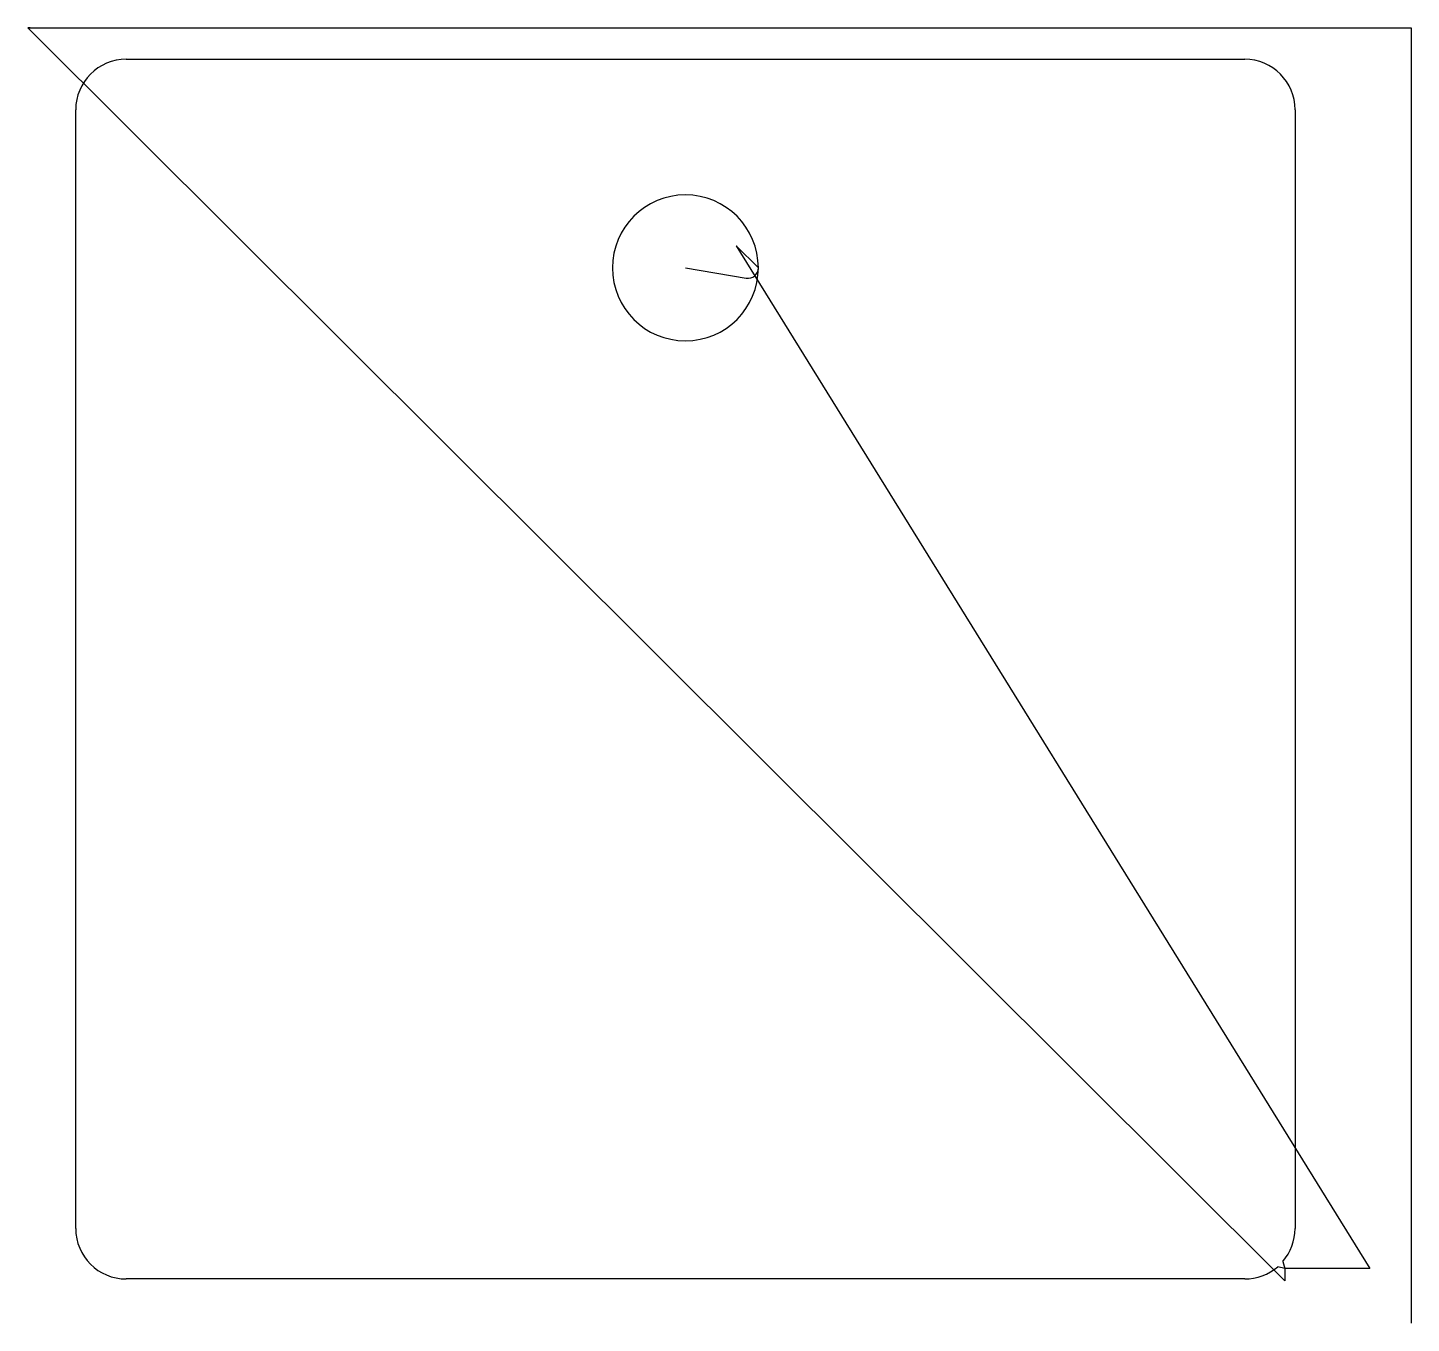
# Model space of a CAD drawing. Header units: metres. Extents: x 0 to 569, y 992 to 1525.
import ezdxf

# ---------------------------------------------------------------- set-up
doc = ezdxf.new("R2010")
doc.units = ezdxf.units.M

msp = doc.modelspace()

# ---------------------------------------------------------------- linework, layer by layer
at = {"layer": 'TOOL_0'}
for p, q in [((516.982, 1009.285), (0, 1524.512)), ((0, 1524.512), (1, 1524.512)), ((1, 1524.512), (0, 1524.512)), ((0, 1524.512), (1, 1524.512)), ((1, 1524.512), (569.05, 1524.512)), ((569.05, 1524.512), (569.05, 992.769)), ((40.51, 1511.508), (500.51, 1511.508)), ((19.76, 1030.758), (19.76, 1490.758)), ((521.26, 1490.758), (521.26, 1030.758)), ((300.51, 1425.759), (291.419, 1434.85)), ((291.419, 1434.85), (551.982, 1014.285)), ((270.51, 1425.758), (295.51, 1421.533)), ((516.982, 1014.285), (514.083, 1015.063)), ((516.204, 1017.184), (516.982, 1014.285)), ((551.982, 1014.285), (516.982, 1014.285)), ((516.982, 1014.285), (516.982, 1009.285)), ((500.51, 1010.008), (40.51, 1010.008)), ((569.05, 992.769), (569.05, 991.769))]:
    msp.add_line(p, q, dxfattribs=at)
for centre, radius, start, end in [((40.51, 1490.758), 20.75, 90, 180), ((500.51, 1490.758), 20.75, 0, 90), ((270.51, 1425.759), 30, 0, 180), ((270.51, 1425.759), 30, 180, 0), ((296.224, 1425.759), 4.286, 260.41021, 0), ((40.51, 1030.758), 20.75, 180, 270), ((500.51, 1030.758), 20.75, 319.14293, 0), ((500.51, 1030.758), 20.75, 270, 310.85317)]:
    msp.add_arc(centre, radius, start, end, dxfattribs=at)

doc.saveas('drawing.dxf')
